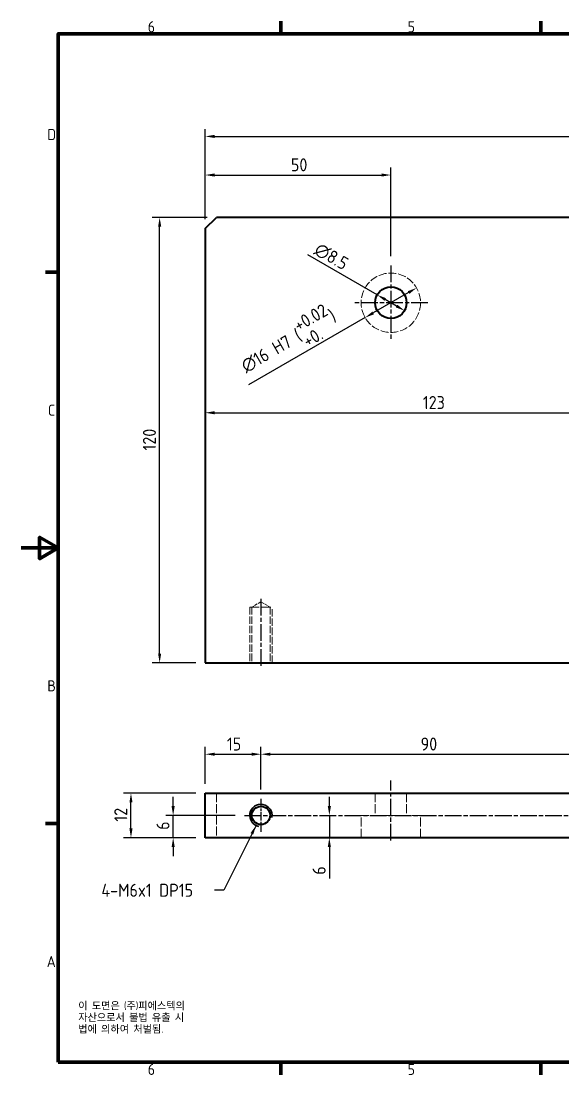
# Model space of a CAD drawing. Header units: millimetres. Extents: x 0 to 420, y 0 to 297.
# Drawn here: x 0 to 145.9, y 6.6 to 290.4 of the extents above; entities that cross this region are included whole.
import ezdxf

# ---------------------------------------------------------------- set-up
doc = ezdxf.new("R2010")
doc.units = ezdxf.units.MM
doc.linetypes.add('CHAIN', pattern=[0.3543, 0.2362, -0.0295, 0.0591, -0.0295])
doc.linetypes.add('DASHED', pattern=[0.2067, 0.1654, -0.0413])
doc.layers.get('0').update_dxf_attribs({"color": 3, "lineweight": 25})
for name, color, linetype, lineweight in [('가려진 것(ISO)', 2, 'DASHED', 18), ('가시적인 것(ISO)', 3, 'Continuous', 40), ('가시적인 좁은 것(ISO)', 3, 'Continuous', 35), ('경계(ISO)', 7, 'Continuous', 70), ('기호(ISO)', 5, 'Continuous', 25), ('중심 표식(ISO)', 1, 'Continuous', 25), ('중심선(ISO)', 1, 'Continuous', 25), ('치수(ISO)', 7, 'Continuous', 25)]:
    doc.layers.add(name, color=color, linetype=linetype, lineweight=lineweight)
doc.styles.add('문자 텍스트_M2B', font='isocp.shx')
doc.styles.add('문자 텍스트_PSTEK_POSCO', font='isocp.shx')
doc.styles.add('치수 텍스트_PSTEK_POSCO', font='isocp.shx')
doc.dimstyles.new('치수_PSTEK_POSCO', dxfattribs={"dimtxt": 3.5, "dimasz": 2.5, "dimexe": 2, "dimexo": 2.5, "dimgap": 1, "dimtad": 1, "dimrnd": 1e-08, "dimdsep": 46, "dimtxsty": '치수 텍스트_PSTEK_POSCO', "dimcen": 0.09, "dimdle": 10, "dimclrd": 7, "dimclre": 7, "dimclrt": 2, "dimadec": 1, "dimazin": 2, "dimtfac": 1, "dimtmove": 0, "dimatfit": 3, "dimfxl": 0, "dimtolj": 1, "dimlwd": -1, "dimlwe": -1, "dimarcsym": 0})
doc.dimstyles.new('치수_PSTEK_POSCO$7', dxfattribs={"dimtxt": 3.5, "dimasz": 2.5, "dimexe": 2, "dimexo": 2.5, "dimgap": 1, "dimtad": 1, "dimrnd": 1e-08, "dimdsep": 46, "dimtxsty": '치수 텍스트_PSTEK_POSCO', "dimcen": 0.09, "dimdle": 10, "dimclrd": 7, "dimclre": 7, "dimclrt": 2, "dimadec": 1, "dimazin": 2, "dimtfac": 1, "dimtmove": 0, "dimatfit": 3, "dimfxl": 0, "dimtolj": 1, "dimlwd": -1, "dimlwe": -1, "dimarcsym": 0})

# ---------------------------------------------------------------- blocks, each defined once
blk = doc.blocks.new('경계 Default Border')
at = {"layer": '경계(ISO)'}
for p, q in [((70, 287), (70, 290.4)), ((140, 287), (140, 290.4)), ((10, 222.75), (6.6, 222.75)), ((10, 74.25), (6.6, 74.25)), ((70, 10), (70, 6.6)), ((140, 10), (140, 6.6))]:
    blk.add_line(p, q, dxfattribs=at)
at = {"layer": '경계(ISO)', "flags": 128}
for points in [[(10, 10), (10, 287), (410, 287), (410, 10), (10, 10)], [(0, 148.5), (10, 148.5), (5, 151.39), (5, 145.61), (10, 148.5)]]:
    blk.add_lwpolyline(points, dxfattribs=at)
at = {"layer": '경계(ISO)', "color": 2, "char_height": 3, "attachment_point": 7, "style": '문자 텍스트_M2B'}
for s, insert in [('6', (34.14, 287.37)), ('5', (104.14, 287.37)), ('D', (7.08, 258.35)), ('C', (7.24, 184.1)), ('B', (7.08, 109.85)), ('A', (6.91, 35.62)), ('6', (34.14, 6.57)), ('5', (104.14, 6.57))]:
    blk.add_mtext(s, dxfattribs=dict(at, insert=insert))
blk = doc.blocks.new('*D22')
at = {"layer": 'Defpoints', "color": 0, "transparency": 16777216}
for p in [(99.6, 248.94), (49.6, 234.54), (99.6, 224.54)]:
    blk.add_point(p, dxfattribs=at)
at = {"layer": '치수(ISO)', "color": 7, "transparency": 16777216}
for p, q in [((49.6, 237.04), (49.6, 250.94)), ((99.6, 227.04), (99.6, 250.94)), ((52.1, 248.94), (97.1, 248.94))]:
    blk.add_line(p, q, dxfattribs=at)
for points in [[(52.1, 249.36), (52.1, 248.52), (49.6, 248.94)], [(97.1, 249.36), (97.1, 248.52), (99.6, 248.94)]]:
    blk.add_solid(points, dxfattribs=at)
at = {"layer": '치수(ISO)', "color": 2, "transparency": 16777216, "insert": (72.67, 251.69), "char_height": 3.5, "attachment_point": 4, "style": '치수 텍스트_PSTEK_POSCO'}
blk.add_mtext('\\A1;50', dxfattribs=at)
blk = doc.blocks.new('*D24')
at = {"layer": 'Defpoints', "color": 0, "transparency": 16777216}
for p in [(49.6, 234.54), (172.6, 199.54), (172.6, 184.91)]:
    blk.add_point(p, dxfattribs=at)
at = {"layer": '치수(ISO)', "color": 7, "transparency": 16777216}
for p, q in [((172.6, 197.04), (172.6, 182.91)), ((52.1, 184.91), (170.1, 184.91))]:
    blk.add_line(p, q, dxfattribs=at)
for points in [[(52.1, 185.33), (52.1, 184.49), (49.6, 184.91)], [(170.1, 185.33), (170.1, 184.49), (172.6, 184.91)]]:
    blk.add_solid(points, dxfattribs=at)
at = {"layer": '치수(ISO)', "color": 2, "transparency": 16777216, "insert": (108.22, 187.66), "char_height": 3.5, "attachment_point": 4, "style": '치수 텍스트_PSTEK_POSCO'}
blk.add_mtext('\\A1;123', dxfattribs=at)
blk = doc.blocks.new('*D28')
at = {"layer": 'Defpoints', "color": 0, "transparency": 16777216}
for p in [(52.6, 237.54), (159.77, 237.54), (172.6, 217.54)]:
    blk.add_point(p, dxfattribs=at)
at = {"layer": '치수(ISO)', "color": 7, "transparency": 16777216}
for p, q in [((159.77, 220.04), (159.77, 235.04)), ((170.1, 217.54), (157.77, 217.54))]:
    blk.add_line(p, q, dxfattribs=at)
for points in [[(159.36, 235.04), (160.19, 235.04), (159.77, 237.54)], [(159.36, 220.04), (160.19, 220.04), (159.77, 217.54)]]:
    blk.add_solid(points, dxfattribs=at)
at = {"layer": '치수(ISO)', "color": 2, "transparency": 16777216, "insert": (157.02, 225.58), "char_height": 3.5, "attachment_point": 4, "rotation": 90, "style": '치수 텍스트_PSTEK_POSCO'}
blk.add_mtext('\\A1;20', dxfattribs=at)
blk = doc.blocks.new('*D29')
at = {"layer": 'Defpoints', "color": 0, "transparency": 16777216}
for p in [(64.6, 92.94), (49.6, 82.46), (64.6, 80.92)]:
    blk.add_point(p, dxfattribs=at)
at = {"layer": '치수(ISO)', "color": 7, "transparency": 16777216}
for p, q in [((49.6, 84.96), (49.6, 94.94)), ((64.6, 83.42), (64.6, 94.94)), ((52.1, 92.94), (62.1, 92.94))]:
    blk.add_line(p, q, dxfattribs=at)
for points in [[(52.1, 93.36), (52.1, 92.53), (49.6, 92.94)], [(62.1, 93.36), (62.1, 92.53), (64.6, 92.94)]]:
    blk.add_solid(points, dxfattribs=at)
at = {"layer": '치수(ISO)', "color": 2, "transparency": 16777216, "insert": (55.44, 95.69), "char_height": 3.5, "attachment_point": 4, "style": '치수 텍스트_PSTEK_POSCO'}
blk.add_mtext('\\A1;15', dxfattribs=at)
blk = doc.blocks.new('*D30')
at = {"layer": 'Defpoints', "color": 0, "transparency": 16777216}
for p in [(154.6, 92.94), (64.6, 80.92), (154.6, 76.46)]:
    blk.add_point(p, dxfattribs=at)
at = {"layer": '치수(ISO)', "color": 7, "transparency": 16777216}
for p, q in [((64.6, 83.42), (64.6, 94.94)), ((154.6, 78.96), (154.6, 94.94)), ((67.1, 92.94), (152.1, 92.94))]:
    blk.add_line(p, q, dxfattribs=at)
for points in [[(67.1, 93.36), (67.1, 92.53), (64.6, 92.94)], [(152.1, 93.36), (152.1, 92.53), (154.6, 92.94)]]:
    blk.add_solid(points, dxfattribs=at)
at = {"layer": '치수(ISO)', "color": 2, "transparency": 16777216, "insert": (107.61, 95.69), "char_height": 3.5, "attachment_point": 4, "style": '치수 텍스트_PSTEK_POSCO'}
blk.add_mtext('\\A1;90', dxfattribs=at)
blk = doc.blocks.new('*D34')
at = {"layer": 'Defpoints', "color": 0, "transparency": 16777216}
for p in [(40.96, 76.46), (60.14, 76.46), (49.6, 70.46)]:
    blk.add_point(p, dxfattribs=at)
at = {"layer": '치수(ISO)', "color": 7, "transparency": 16777216}
for p, q in [((40.96, 78.96), (40.96, 81.46)), ((57.64, 76.46), (38.96, 76.46)), ((40.96, 70.46), (40.96, 76.46)), ((47.1, 70.46), (38.96, 70.46)), ((40.96, 67.96), (40.96, 65.46))]:
    blk.add_line(p, q, dxfattribs=at)
for points in [[(40.54, 78.96), (41.38, 78.96), (40.96, 76.46)], [(40.54, 67.96), (41.38, 67.96), (40.96, 70.46)]]:
    blk.add_solid(points, dxfattribs=at)
at = {"layer": '치수(ISO)', "color": 2, "transparency": 16777216, "insert": (38.21, 72.57), "char_height": 3.5, "attachment_point": 4, "rotation": 90, "style": '치수 텍스트_PSTEK_POSCO'}
blk.add_mtext('\\A1;6', dxfattribs=at)
blk = doc.blocks.new('*D35')
at = {"layer": 'Defpoints', "color": 0, "transparency": 16777216}
for p in [(29.6, 82.46), (49.6, 82.46), (49.6, 70.46)]:
    blk.add_point(p, dxfattribs=at)
at = {"layer": '치수(ISO)', "color": 7, "transparency": 16777216}
for p, q in [((47.1, 82.46), (27.6, 82.46)), ((29.6, 72.96), (29.6, 79.96)), ((47.1, 70.46), (27.6, 70.46))]:
    blk.add_line(p, q, dxfattribs=at)
for points in [[(29.18, 79.96), (30.02, 79.96), (29.6, 82.46)], [(29.18, 72.96), (30.02, 72.96), (29.6, 70.46)]]:
    blk.add_solid(points, dxfattribs=at)
at = {"layer": '치수(ISO)', "color": 2, "transparency": 16777216, "insert": (26.85, 74.78), "char_height": 3.5, "attachment_point": 4, "rotation": 90, "style": '치수 텍스트_PSTEK_POSCO'}
blk.add_mtext('\\A1;12', dxfattribs=at)
blk = doc.blocks.new('*D36')
at = {"layer": 'Defpoints', "color": 0, "transparency": 16777216}
for p in [(106.53, 218.54), (92.67, 210.54)]:
    blk.add_point(p, dxfattribs=at)
at = {"layer": '치수(ISO)', "color": 7, "transparency": 16777216}
for p, q in [((104.36, 217.29), (94.84, 211.79)), ((92.67, 210.54), (61.28, 192.41))]:
    blk.add_line(p, q, dxfattribs=at)
for points in [[(104.16, 217.65), (104.57, 216.93), (106.53, 218.54)], [(94.63, 212.15), (95.05, 211.43), (92.67, 210.54)]]:
    blk.add_solid(points, dxfattribs=at)
at = {"layer": '치수(ISO)', "color": 2, "transparency": 16777216, "insert": (59.69, 197.17), "char_height": 3.5, "attachment_point": 4, "rotation": 30, "style": '치수 텍스트_PSTEK_POSCO'}
blk.add_mtext('\\A1;∅16 H7 (\\S+0.02^ +0.;)', dxfattribs=at)
blk = doc.blocks.new('*D37')
at = {"layer": 'Defpoints', "color": 0, "transparency": 16777216}
for p in [(95.92, 216.66), (103.28, 212.41)]:
    blk.add_point(p, dxfattribs=at)
at = {"layer": '치수(ISO)', "color": 7, "transparency": 16777216}
for p, q in [((95.92, 216.66), (77.25, 227.44)), ((101.12, 213.66), (98.09, 215.41))]:
    blk.add_line(p, q, dxfattribs=at)
for points in [[(98.29, 215.77), (97.88, 215.05), (95.92, 216.66)], [(101.33, 214.02), (100.91, 213.3), (103.28, 212.41)]]:
    blk.add_solid(points, dxfattribs=at)
at = {"layer": '치수(ISO)', "color": 2, "transparency": 16777216, "insert": (79.49, 229.32), "char_height": 3.5, "attachment_point": 4, "rotation": 330, "style": '치수 텍스트_PSTEK_POSCO'}
blk.add_mtext('\\A1;∅8.5', dxfattribs=at)
blk = doc.blocks.new('*D38')
at = {"layer": 'Defpoints', "color": 0, "transparency": 16777216}
for p in [(83.03, 76.46), (91.6, 76.46), (91.6, 70.46)]:
    blk.add_point(p, dxfattribs=at)
at = {"layer": '치수(ISO)', "color": 7, "transparency": 16777216}
for p, q in [((83.03, 78.96), (83.03, 81.46)), ((83.03, 76.46), (83.03, 70.46)), ((89.1, 70.46), (81.03, 70.46)), ((83.03, 67.96), (83.03, 59.49))]:
    blk.add_line(p, q, dxfattribs=at)
for points in [[(82.61, 78.96), (83.45, 78.96), (83.03, 76.46)], [(82.61, 67.96), (83.45, 67.96), (83.03, 70.46)]]:
    blk.add_solid(points, dxfattribs=at)
at = {"layer": '치수(ISO)', "color": 2, "transparency": 16777216, "insert": (80.28, 60.49), "char_height": 3.5, "attachment_point": 4, "rotation": 90, "style": '치수 텍스트_PSTEK_POSCO'}
blk.add_mtext('\\A1;6', dxfattribs=at)
blk = doc.blocks.new('*D39')
at = {"layer": 'Defpoints', "color": 0, "transparency": 16777216}
for p in [(349.6, 259.33), (49.6, 234.54), (349.6, 234.54)]:
    blk.add_point(p, dxfattribs=at)
at = {"layer": '치수(ISO)', "color": 7, "transparency": 16777216}
for p, q in [((49.6, 237.04), (49.6, 261.33)), ((349.6, 237.04), (349.6, 261.33)), ((52.1, 259.33), (347.1, 259.33))]:
    blk.add_line(p, q, dxfattribs=at)
for points in [[(52.1, 259.75), (52.1, 258.92), (49.6, 259.33)], [(347.1, 259.75), (347.1, 258.92), (349.6, 259.33)]]:
    blk.add_solid(points, dxfattribs=at)
at = {"layer": '치수(ISO)', "color": 2, "transparency": 16777216, "insert": (196.45, 262.08), "char_height": 3.5, "attachment_point": 4, "style": '치수 텍스트_PSTEK_POSCO'}
blk.add_mtext('\\A1;300', dxfattribs=at)
blk = doc.blocks.new('*D40')
at = {"layer": 'Defpoints', "color": 0, "transparency": 16777216}
for p in [(37.32, 237.54), (52.6, 237.54), (49.6, 117.54)]:
    blk.add_point(p, dxfattribs=at)
at = {"layer": '치수(ISO)', "color": 7, "transparency": 16777216}
for p, q in [((50.1, 237.54), (35.32, 237.54)), ((37.32, 120.04), (37.32, 235.04)), ((47.1, 117.54), (35.32, 117.54))]:
    blk.add_line(p, q, dxfattribs=at)
for points in [[(36.91, 235.04), (37.74, 235.04), (37.32, 237.54)], [(36.91, 120.04), (37.74, 120.04), (37.32, 117.54)]]:
    blk.add_solid(points, dxfattribs=at)
at = {"layer": '치수(ISO)', "color": 2, "transparency": 16777216, "insert": (34.57, 174.74), "char_height": 3.5, "attachment_point": 4, "rotation": 90, "style": '치수 텍스트_PSTEK_POSCO'}
blk.add_mtext('\\A1;120', dxfattribs=at)

msp = doc.modelspace()

# ---------------------------------------------------------------- linework, layer by layer
at = {"layer": '가려진 것(ISO)', "ltscale": 5.46289}
for q in [(62.143, 132.538), (67.06, 132.538)]:
    msp.add_line((64.602, 134.016), q, dxfattribs=at)
at = {"layer": '가려진 것(ISO)', "ltscale": 12.094824}
for p, q in [((61.602, 132.538), (61.602, 117.538)), ((62.143, 132.538), (62.143, 117.538)), ((67.06, 132.538), (67.06, 117.538)), ((67.602, 117.538), (67.602, 132.538))]:
    msp.add_line(p, q, dxfattribs=at)
at = {"layer": '가려진 것(ISO)', "ltscale": 15.198803}
msp.add_line((61.602, 132.538), (67.602, 132.538), dxfattribs=at)
at = {"layer": '가려진 것(ISO)', "ltscale": 14.513788}
for p, q in [((52.602, 82.461), (52.602, 70.461)), ((95.352, 82.461), (95.352, 76.461)), ((103.852, 82.461), (103.852, 76.461)), ((91.602, 70.461), (91.602, 76.461)), ((107.602, 70.461), (107.602, 76.461))]:
    msp.add_line(p, q, dxfattribs=at)
at = {"layer": '가려진 것(ISO)', "ltscale": 13.510047}
msp.add_line((107.602, 76.461), (91.602, 76.461), dxfattribs=at)
at = {"layer": '가려진 것(ISO)', "ltscale": 12.798992}
msp.add_circle((99.602, 214.538), 8, dxfattribs=at)
at = {"layer": '가시적인 것(ISO)'}
for p, q in [((49.602, 234.538), (52.602, 237.538)), ((346.602, 237.538), (52.602, 237.538)), ((49.602, 234.538), (49.602, 117.538)), ((49.602, 117.538), (349.602, 117.538)), ((49.602, 82.461), (349.602, 82.461)), ((49.602, 70.461), (49.602, 82.461)), ((349.602, 70.461), (49.602, 70.461))]:
    msp.add_line(p, q, dxfattribs=at)
for centre, radius in [((99.602, 214.538), 4.25), ((64.602, 76.461), 2.458)]:
    msp.add_circle(centre, radius, dxfattribs=at)
at = {"layer": '가시적인 좁은 것(ISO)'}
msp.add_arc((64.602, 76.461), 3, 350, 260, dxfattribs=at)
at = {"layer": '중심 표식(ISO)', "linetype": 'CHAIN', "ltscale": 19.051651}
for p, q in [((99.602, 224.538), (99.602, 204.538)), ((109.602, 214.538), (89.602, 214.538))]:
    msp.add_line(p, q, dxfattribs=at)
at = {"layer": '중심 표식(ISO)', "linetype": 'CHAIN', "ltscale": 9.908537}
msp.add_line((64.602, 80.919), (64.602, 72.002), dxfattribs=at)
at = {"layer": '중심선(ISO)', "linetype": 'CHAIN', "ltscale": 19.051651}
for p, q in [((64.602, 134.766), (64.602, 116.788)), ((99.602, 69.711), (99.602, 85.857)), ((60.143, 76.461), (339.06, 76.461))]:
    msp.add_line(p, q, dxfattribs=at)

# ---------------------------------------------------------------- block references
msp.add_blockref('경계 Default Border', (0, 0))

# ---------------------------------------------------------------- texts
at = {"layer": '기호(ISO)', "color": 2, "insert": (21.623, 56.308), "char_height": 3.5, "width": 29.46816, "attachment_point": 4, "line_spacing_factor": 0.6125, "style": '치수 텍스트_PSTEK_POSCO'}
msp.add_mtext('{4-M6x1 DP15}', dxfattribs=at)
at = {"layer": '기호(ISO)', "color": 7, "insert": (15.395, 26.228), "char_height": 2, "width": 51.24014, "attachment_point": 1, "line_spacing_factor": 0.944221, "style": '문자 텍스트_PSTEK_POSCO'}
msp.add_mtext('{이 도면은 (주)피에스텍의\\P자산으로서 불법 유출 시 \\P법에 의하여 처벌됨.}', dxfattribs=at)

# ---------------------------------------------------------------- dimensions: what is measured, and where the dimension line sits
at = {"layer": '치수(ISO)', "color": 7}
for base, p1, p2, angle, override, picture, middle in [((349.602, 259.332), (49.602, 234.538), (349.602, 234.538), 180, {"dimdec": 2, "dimtp": 0, "dimtm": 0, "dimtdec": 2, "dimtofl": 0, "dimatfit": 1}, '*D39', (199.602, 259.332)), ((99.602, 248.941), (49.602, 234.538), (99.602, 224.538), 180, {"dimdec": 2, "dimtp": 0, "dimtm": 0, "dimtdec": 2, "dimtofl": 0, "dimatfit": 1}, '*D22', (74.592, 248.941)), ((37.324, 237.538), (49.602, 117.538), (52.602, 237.538), 270, {"dimdec": 2, "dimtp": 0, "dimtm": 0, "dimtdec": 2, "dimtofl": 0, "dimatfit": 1}, '*D40', (37.324, 177.538)), ((159.772, 237.538), (172.602, 217.538), (52.602, 237.538), 90, {"dimdec": 2, "dimse2": 1, "dimtp": 0, "dimtm": 0, "dimtdec": 2, "dimtofl": 0, "dimatfit": 1}, '*D28', (159.772, 227.548)), ((172.602, 184.91), (49.602, 234.538), (172.602, 199.538), 180, {"dimdec": 2, "dimse1": 1, "dimtp": 0, "dimtm": 0, "dimtdec": 2, "dimtofl": 0, "dimatfit": 1}, '*D24', (111.092, 184.91)), ((64.602, 92.943), (49.602, 82.461), (64.602, 80.919), 180, {"dimdec": 2, "dimtp": 0, "dimtm": 0, "dimtdec": 2, "dimtofl": 0, "dimatfit": 1}, '*D29', (57.092, 92.943)), ((154.602, 92.943), (64.602, 80.919), (154.602, 76.461), 180, {"dimdec": 2, "dimtp": 0, "dimtm": 0, "dimtdec": 2, "dimtofl": 0, "dimatfit": 1}, '*D30', (109.612, 92.943)), ((29.602, 82.461), (49.602, 70.461), (49.602, 82.461), 90, {"dimdec": 2, "dimtp": 0, "dimtm": 0, "dimtdec": 2, "dimtofl": 0, "dimatfit": 1}, '*D35', (29.602, 76.461)), ((40.959, 76.461), (49.602, 70.461), (60.143, 76.461), 90, {"dimdec": 2, "dimtp": 0, "dimtm": 0, "dimtdec": 2, "dimtofl": 1, "dimatfit": 1}, '*D34', (40.959, 73.461)), ((83.03, 76.461), (91.602, 70.461), (91.602, 76.461), 90, {"dimdec": 2, "dimse2": 1, "dimtp": 0, "dimtm": 0, "dimtdec": 2, "dimtofl": 1, "dimatfit": 1}, '*D38', (83.03, 61.381))]:
    dim = msp.add_linear_dim(base=base, p1=p1, p2=p2, angle=angle, dimstyle='치수_PSTEK_POSCO', override=override, dxfattribs=at)
    dim.commit()
    dim.dimension.update_dxf_attribs({"geometry": picture, "text_midpoint": middle, "dimtype": 160})
dim = msp.add_diameter_dim_2p(p1=(103.282, 212.413), p2=(95.921, 216.663), dimstyle='치수_PSTEK_POSCO', override={"dimdec": 2, "dimlfac": 1, "dimtp": 0, "dimtm": 0, "dimtdec": 2, "dimatfit": 2}, dxfattribs=at)
dim.commit()
dim.dimension.update_dxf_attribs({"geometry": '*D37', "text_midpoint": (81.666, 224.893), "dimtype": 163})
dim = msp.add_diameter_dim_2p(p1=(106.53, 218.538), p2=(92.673, 210.538), text='<> H7 (\\S+0.02^ +0.;)', dimstyle='치수_PSTEK_POSCO', override={"dimdec": 2, "dimlfac": 1, "dimtp": 0.018, "dimtm": 0, "dimtdec": 2, "dimatfit": 2}, dxfattribs=at)
dim.commit()
dim.dimension.update_dxf_attribs({"geometry": '*D36', "text_midpoint": (74.132, 199.834), "dimtype": 163})

# ---------------------------------------------------------------- leaders
at = {"layer": '기호(ISO)', "color": 7, "annotation_type": 0, "has_hookline": 1, "hookline_direction": 1, "text_width": 25.345}
msp.add_leader([(63.29, 73.763), (54.591, 56.308), (52.091, 56.308)], dimstyle='치수_PSTEK_POSCO$7', override={"dimtad": 0}, dxfattribs=at)

doc.saveas('drawing.dxf')
